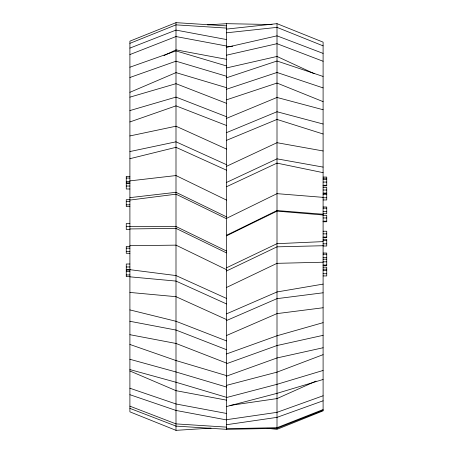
<?xml version="1.0" encoding="UTF-8"?>
<svg xmlns="http://www.w3.org/2000/svg" width="453" height="453" viewBox="0 0 453 453"><rect width="100%" height="100%" fill="white"/><g stroke="black" fill="none" stroke-linecap="round" stroke-linejoin="round"><path stroke-width="0.68" d="M226.5 218.38L277.004 193.657L323.097 197.355M226.5 235.266L277.004 210.543L323.097 214.241M226.5 235.843L277.004 211.121L323.097 214.994M163.997 55.577L175.996 49.858L226.5 59.326M226.5 267.819L277.004 243.68L323.097 241.619M226.5 270.985L277.004 246.845L323.097 245.73M226.5 287.474L277.004 263.335L323.097 262.213M226.5 166.325L277.004 142.701L323.097 150.968M226.5 182.463L277.004 158.839L323.097 167.106M226.5 186.744L277.004 163.12L323.097 172.661M316.052 381.092L277.004 398.589L229.96 405.441M226.5 313.867L277.004 291.959L323.097 284.105M226.5 320.56L277.004 298.652L323.097 292.791M226.5 335.526L277.004 313.618L323.097 307.751M129.903 92.316L175.996 72.616L226.5 87.678M226.5 118.375L277.004 97.457L323.097 109.734M226.5 132.655L277.004 111.744L323.097 124.014M226.5 140.356L277.004 119.439L323.097 133.997M226.5 25.878L175.996 22.65L129.903 41.155L129.903 411.845L175.996 430.35L211.07 428.108M129.903 43.358L175.996 24.858L226.5 28.086M323.097 409.557L277.004 427.694L226.5 428.691M129.903 408.368L175.996 426.097L226.5 429.325L277.004 428.374L323.097 410.237M129.903 48.103L175.996 30.085L226.5 39.553M129.903 54.57L175.996 36.551L226.5 46.019M323.097 354.665L277.004 372.145L226.5 385.367M226.5 353.957L277.004 335.775L323.097 322.661M226.5 363.725L277.004 345.543L323.097 335.333M226.5 376.149L277.004 357.961L323.097 347.751M323.097 395.775L277.004 412.338L226.5 419.699M323.097 400.803L277.004 417.366L226.5 424.721M129.903 67.203L175.996 50.9L226.5 65.962M129.903 77.491L175.996 61.189L226.5 76.251M129.903 121.948L175.996 105.86L226.5 125.492M226.5 77.791L277.004 61.008L323.097 76.449M226.5 89.247L277.004 72.469L323.097 87.91M226.5 99.836L277.004 83.052L323.097 101.642M323.097 370.458L277.004 384.32L226.5 397.541M323.097 379.489L277.004 393.346L226.5 406.567M129.903 97.163L175.996 83.686L226.5 103.318M129.903 110.572L175.996 97.095L226.5 116.721M129.903 158.703L175.996 147.327L226.5 170.186M226.5 47.338L277.004 35.838L323.097 53.397M226.5 55.192L277.004 43.692L323.097 61.251M226.5 67.944L277.004 56.444L314.133 73.641M129.903 135.94L175.996 126.206L226.5 149.065M129.903 151.551L175.996 141.817L226.5 164.677M129.903 200.079L175.996 194.19L226.5 218.725M129.903 180.883L175.996 175.554L226.5 200.09M129.903 197.638L175.996 192.31L226.5 216.845M226.5 29.1L277.004 23.658L323.097 42.14L323.097 410.86L277.004 429.342L267.185 428.283M226.5 32.814L277.004 27.373L323.097 45.855M226.5 46.863L232.814 46.183M207.559 24.887L226.5 23.675L272.094 24.53M129.903 228.941L175.996 228.38L226.5 252.91M129.903 245.696L175.996 245.135L226.5 269.665M129.903 176.336L126.257 176.336L126.257 188.992L129.903 188.992M323.097 177.066L326.743 177.066L326.743 185.849L323.097 185.849M126.257 178.052L129.903 178.052M323.097 178.25L326.743 178.25M323.097 179.422L326.743 179.422M126.257 181.472L129.903 181.472M323.097 182.055L326.743 182.055M126.257 183.057L129.903 183.057M126.257 183.188L129.903 183.188M323.097 185.266L326.743 185.266M126.257 186.024L129.903 186.024M323.097 187.378L326.743 187.378L326.743 199.96L323.097 199.96M323.097 190.011L326.743 190.011M323.097 194.388L326.743 194.388M323.097 197.763L326.743 197.763M129.903 199.705L126.257 199.705L126.257 206.557L129.903 206.557M126.257 201.421L129.903 201.421M126.257 204.841L129.903 204.841M323.097 206.987L326.743 206.987L326.743 213.737L323.097 213.737M323.097 208.17L326.743 208.17M323.097 211.545L326.743 211.545M323.097 215.328L326.743 215.328L326.743 221.76L323.097 221.76M323.097 217.961L326.743 217.961M323.097 221.177L326.743 221.177M129.903 223.533L126.257 223.533L126.257 229.467L129.903 229.467M126.257 226.5L175.996 226.5L226.5 251.03M323.097 231.24L326.743 231.24L326.743 237.672L323.097 237.672M323.097 233.873L326.743 233.873M323.097 237.089L326.743 237.089M323.097 239.263L326.743 239.263L326.743 246.013L323.097 246.013M323.097 240.447L326.743 240.447M323.097 243.822L326.743 243.822M129.903 246.443L126.257 246.443L126.257 253.295L129.903 253.295M126.257 248.159L129.903 248.159M126.257 251.579L129.903 251.579M323.097 253.04L326.743 253.04L326.743 265.622L323.097 265.622M323.097 254.224L326.743 254.224M323.097 257.598L326.743 257.598M323.097 259.195L326.743 259.195M323.097 261.823L326.743 261.823M129.903 264.008L126.257 264.008L126.257 276.664L129.903 276.664M323.097 265.039L326.743 265.039M126.257 266.976L129.903 266.976M323.097 267.151L326.743 267.151L326.743 275.934L323.097 275.934M323.097 269.184L326.743 269.184M126.257 269.812L129.903 269.812M126.257 269.943L129.903 269.943M323.097 270.362L326.743 270.362M126.257 271.528L129.903 271.528M323.097 273.737L326.743 273.737M126.257 274.948L129.903 274.948M226.5 427.122L175.996 423.889L129.903 406.16M129.903 276.828L175.996 281.075L226.5 303.935M129.903 292.44L175.996 296.687L226.5 319.552M129.903 269.677L175.996 275.566L226.5 298.425M226.5 400.141L175.996 390.673L129.903 370.973M226.5 413.447L175.996 403.98L129.903 388.232M226.5 419.914L175.996 410.446L129.903 394.699M129.903 321.285L175.996 330.056L226.5 349.682M129.903 334.693L175.996 343.459L226.5 363.091M129.903 309.909L175.996 321.285L226.5 340.916M129.903 359.286L175.996 371.975L226.5 387.038M129.903 369.574L175.996 382.258L226.5 397.326M226.5 375.611L175.996 360.548L129.903 344.461M277.004 23.658L277.004 163.12M277.004 163.205L277.004 428.374M226.5 23.635L226.5 429.365M175.996 22.65L175.996 426.097M175.996 426.267L175.996 430.35M326.743 193.204L323.097 193.204L326.743 193.221"/></g></svg>
